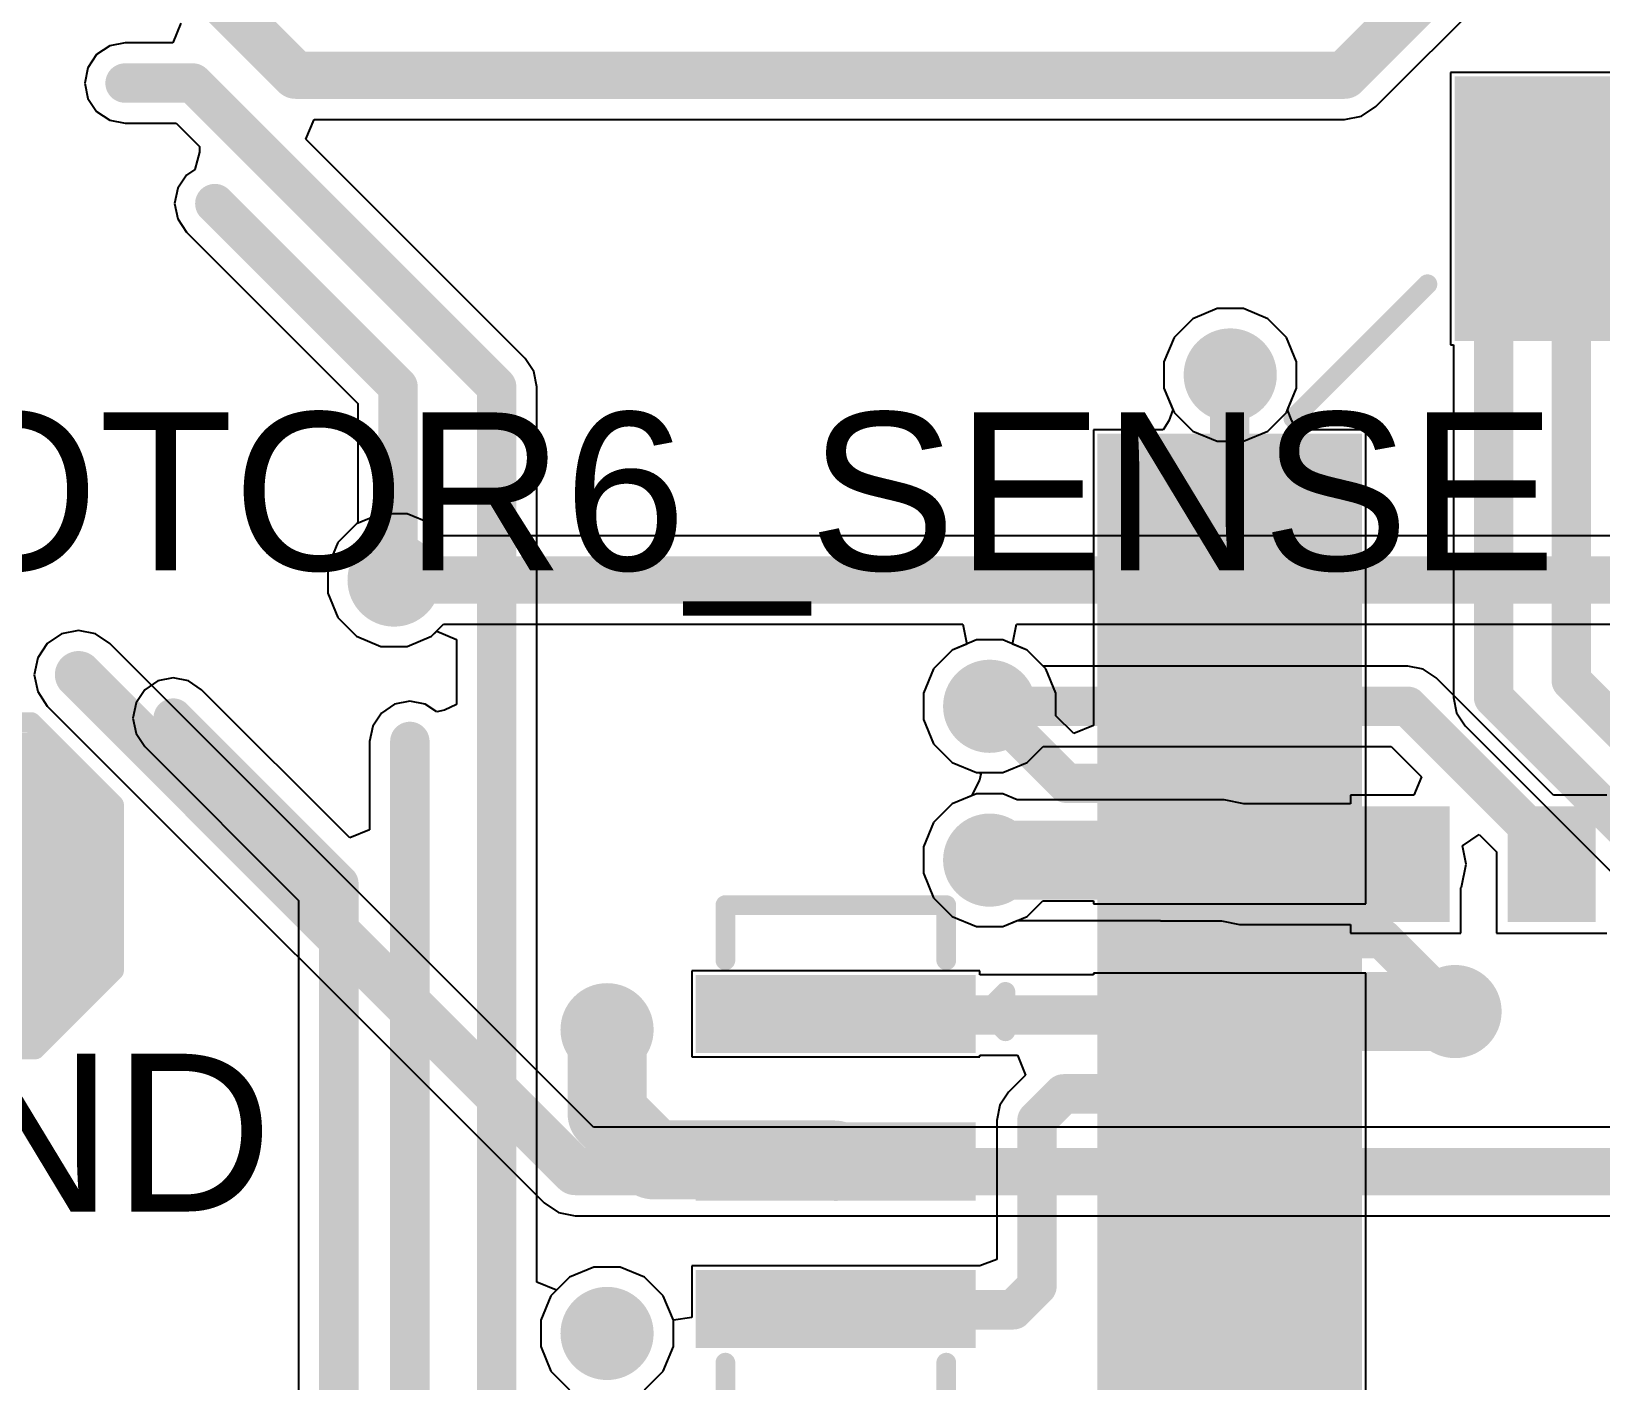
# Model space of a CAD drawing. Header units: millimetres. Extents: x -0.2 to 45, y 0 to 49.7.
# Drawn here: x 5.06 to 15.16, y 25.48 to 34.17 of the extents above; entities that cross this region are included whole.
import ezdxf

# ---------------------------------------------------------------- set-up
doc = ezdxf.new("R2010")
doc.units = ezdxf.units.MM
for name, color, linetype in [('BottomLayer', 5, 'Continuous'), ('BottomPaste', 16, 'Continuous'), ('BottomSolder', 6, 'Continuous'), ('MultiLayer', 9, 'Continuous'), ('PadHoleLayer', 156, 'Continuous'), ('TopLayer', 1, 'Continuous'), ('TopOverlay', 2, 'Continuous'), ('TopPaste', 8, 'Continuous'), ('TopSolder', 216, 'Continuous'), ('ViaHoleLayer', 16, 'Continuous')]:
    doc.layers.add(name, color=color, linetype=linetype)
doc.styles.add('Arial', font='', dxfattribs={"height": 0.2})
doc.styles.get('Arial').set_extended_font_data('Arial')

# ---------------------------------------------------------------- blocks, each defined once
blk = doc.blocks.new('T____P______TH_1_8___H_________0_92___2')
at = {"layer": 'BottomLayer'}
blk.add_hatch(color=5, dxfattribs=at).paths.add_polyline_path([(0.449999735, 0.8999994699999999), (-0.449999735, 0.8999994699999999), (-0.8999994699999999, 0.449999735), (-0.8999994699999999, -0.449999735), (-0.449999735, -0.8999994699999999), (0.449999735, -0.8999994699999999), (0.8999994699999999, -0.449999735), (0.8999994699999999, 0.449999735)])
at = {"layer": 'BottomSolder'}
blk.add_hatch(color=6, dxfattribs=at).paths.add_polyline_path([(0.500799735, 1.00159947), (-0.500799735, 1.00159947), (-1.00159947, 0.500799735), (-1.00159947, -0.500799735), (-0.500799735, -1.00159947), (0.500799735, -1.00159947), (1.00159947, -0.500799735), (1.00159947, 0.500799735)])
at = {"layer": 'MultiLayer'}
blk.add_hatch(color=9, dxfattribs=at).paths.add_polyline_path([(0.449999735, 0.8999994699999999), (-0.449999735, 0.8999994699999999), (-0.8999994699999999, 0.449999735), (-0.8999994699999999, -0.449999735), (-0.449999735, -0.8999994699999999), (0.449999735, -0.8999994699999999), (0.8999994699999999, -0.449999735), (0.8999994699999999, 0.449999735)])
at = {"layer": 'PadHoleLayer'}
h = blk.add_hatch(color=156, dxfattribs=at)
edge = h.paths.add_edge_path()
edge.add_arc((0, 0), 0.4599990799999999, 0, 360)
at = {"layer": 'TopLayer'}
blk.add_hatch(color=1, dxfattribs=at).paths.add_polyline_path([(0.449999735, 0.8999994699999999), (-0.449999735, 0.8999994699999999), (-0.8999994699999999, 0.449999735), (-0.8999994699999999, -0.449999735), (-0.449999735, -0.8999994699999999), (0.449999735, -0.8999994699999999), (0.8999994699999999, -0.449999735), (0.8999994699999999, 0.449999735)])
at = {"layer": 'TopSolder'}
blk.add_hatch(color=216, dxfattribs=at).paths.add_polyline_path([(0.500799735, 1.00159947), (-0.500799735, 1.00159947), (-1.00159947, 0.500799735), (-1.00159947, -0.500799735), (-0.500799735, -1.00159947), (0.500799735, -1.00159947), (1.00159947, -0.500799735), (1.00159947, 0.500799735)])
at = {"layer": 'TopOverlay', "const_width": 0.127}
for points in [[(-1.0414, 0.5334), (-0.508, 1.0668)], [(-0.508, 1.0668), (0.508, 1.0668)], [(0.508, 1.0668), (1.0414, 0.5334)], [(-1.0414, -0.5334), (-1.0414, 0.5334)], [(1.0414, -0.5334), (1.0414, 0.5334)], [(-1.0414, -0.5334), (-0.5334, -1.0414)], [(0.5334, -1.0414), (1.0414, -0.5334)], [(-0.508, -1.0414), (0.5334, -1.0414)]]:
    blk.add_lwpolyline(points, dxfattribs=at)
at = {"layer": 'TopOverlay', "const_width": 0.0635}
for points in [[(-0.5397500000000001, 1.0668, 1), (-0.47625, 1.0668, 1)], [(-0.5397500000000001, 1.0668, 1), (-0.47625, 1.0668, 1)], [(0.47625, 1.0668, 1), (0.5397500000000001, 1.0668, 1)], [(0.47625, 1.0668, 1), (0.5397500000000001, 1.0668, 1)], [(-1.07315, 0.5334, 1), (-1.00965, 0.5334, 1)], [(-1.07315, 0.5334, 1), (-1.00965, 0.5334, 1)], [(1.00965, 0.5334, 1), (1.07315, 0.5334, 1)], [(1.00965, 0.5334, 1), (1.07315, 0.5334, 1)], [(-1.07315, -0.5334, 1), (-1.00965, -0.5334, 1)], [(-1.07315, -0.5334, 1), (-1.00965, -0.5334, 1)], [(1.00965, -0.5334, 1), (1.07315, -0.5334, 1)], [(1.00965, -0.5334, 1), (1.07315, -0.5334, 1)], [(-0.5651499999999999, -1.0414, 1), (-0.5016499999999999, -1.0414, 1)], [(-0.5397500000000001, -1.0414, 1), (-0.47625, -1.0414, 1)], [(0.5016499999999999, -1.0414, 1), (0.5651499999999999, -1.0414, 1)], [(0.5016499999999999, -1.0414, 1), (0.5651499999999999, -1.0414, 1)]]:
    blk.add_lwpolyline(points, format="xyb", close=True, dxfattribs=at)
blk = doc.blocks.new('SMD3213_3P_47')
at = {"layer": 'TopLayer'}
for points in [[(-1.10000034, 0.7999996699999999), (-0.8000009399999999, 0.7999996699999999), (-0.8000009399999999, -0.7999996699999999), (-1.10000034, -0.7999996699999999)], [(-0.1499997, 0.7999996699999999), (0.1499997, 0.7999996699999999), (0.1499997, -0.7999996699999999), (-0.1499997, -0.7999996699999999)], [(0.8000009399999999, 0.7999996699999999), (1.10000034, 0.7999996699999999), (1.10000034, -0.7999996699999999), (0.8000009399999999, -0.7999996699999999)]]:
    blk.add_hatch(color=1, dxfattribs=at).paths.add_polyline_path(points)
at = {"layer": 'TopPaste'}
for points in [[(-1.10000034, 0.7999996699999999), (-0.8000009399999999, 0.7999996699999999), (-0.8000009399999999, -0.7999996699999999), (-1.10000034, -0.7999996699999999)], [(-0.1499997, 0.7999996699999999), (0.1499997, 0.7999996699999999), (0.1499997, -0.7999996699999999), (-0.1499997, -0.7999996699999999)], [(0.8000009399999999, 0.7999996699999999), (1.10000034, 0.7999996699999999), (1.10000034, -0.7999996699999999), (0.8000009399999999, -0.7999996699999999)]]:
    blk.add_hatch(color=8, dxfattribs=at).paths.add_polyline_path(points)
at = {"layer": 'TopSolder'}
for points in [[(-1.20160034, 0.90159967), (-0.69840094, 0.90159967), (-0.69840094, -0.90159967), (-1.20160034, -0.90159967)], [(-0.2515997, 0.90159967), (0.2515997, 0.90159967), (0.2515997, -0.90159967), (-0.2515997, -0.90159967)], [(0.69840094, 0.90159967), (1.20160034, 0.90159967), (1.20160034, -0.90159967), (0.69840094, -0.90159967)]]:
    blk.add_hatch(color=216, dxfattribs=at).paths.add_polyline_path(points)
at = {"layer": 'TopOverlay', "const_width": 0.127}
for points in [[(-0.8382, 1.0922), (-1.0922, 1.0922)], [(-0.9652, 0.9652), (-1.0922, 1.0922)], [(-0.9652, 0.9652), (-0.8382, 1.0922)], [(-1.2954, 0.7111999999999999), (-1.651, 0.7111999999999999)], [(-1.651, -0.7111999999999999), (-1.651, 0.7111999999999999)], [(1.651, 0.7111999999999999), (1.2954, 0.7111999999999999)], [(1.651, -0.7111999999999999), (1.651, 0.7111999999999999)], [(-1.2954, -0.7111999999999999), (-1.651, -0.7111999999999999)], [(1.651, -0.7111999999999999), (1.2954, -0.7111999999999999)]]:
    blk.add_lwpolyline(points, dxfattribs=at)
at = {"layer": 'TopOverlay', "const_width": 0.0635}
for points in [[(-1.12395, 1.0922, 1), (-1.06045, 1.0922, 1)], [(-1.12395, 1.0922, 1), (-1.06045, 1.0922, 1)], [(-0.86995, 1.0922, 1), (-0.80645, 1.0922, 1)], [(-0.86995, 1.0922, 1), (-0.80645, 1.0922, 1)], [(-0.99695, 0.9652, 1), (-0.9334499999999999, 0.9652, 1)], [(-0.99695, 0.9652, 1), (-0.9334499999999999, 0.9652, 1)], [(-1.68275, 0.7111999999999999, 1), (-1.61925, 0.7111999999999999, 1)], [(-1.68275, 0.7111999999999999, 1), (-1.61925, 0.7111999999999999, 1)], [(-1.32715, 0.7111999999999999, 1), (-1.26365, 0.7111999999999999, 1)], [(1.26365, 0.7111999999999999, 1), (1.32715, 0.7111999999999999, 1)], [(1.61925, 0.7111999999999999, 1), (1.68275, 0.7111999999999999, 1)], [(1.61925, 0.7111999999999999, 1), (1.68275, 0.7111999999999999, 1)], [(-1.68275, -0.7111999999999999, 1), (-1.61925, -0.7111999999999999, 1)], [(-1.68275, -0.7111999999999999, 1), (-1.61925, -0.7111999999999999, 1)], [(-1.32715, -0.7111999999999999, 1), (-1.26365, -0.7111999999999999, 1)], [(1.26365, -0.7111999999999999, 1), (1.32715, -0.7111999999999999, 1)], [(1.61925, -0.7111999999999999, 1), (1.68275, -0.7111999999999999, 1)], [(1.61925, -0.7111999999999999, 1), (1.68275, -0.7111999999999999, 1)]]:
    blk.add_lwpolyline(points, format="xyb", close=True, dxfattribs=at)
blk = doc.blocks.new('TQFP_100_14_14__51')
at = {"layer": 'TopLayer'}
for points in [[(-8.449999609999999, -5.34999692), (-6.95000007, -5.34999692), (-6.95000007, -5.64999632), (-8.449999609999999, -5.64999632)], [(-8.449999609999999, -5.849998459999999), (-6.95000007, -5.849998459999999), (-6.95000007, -6.14999786), (-8.449999609999999, -6.14999786)], [(-6.1500004, -8.449997069999998), (-6.1500004, -6.94999753), (-5.850001, -6.94999753), (-5.850001, -8.449997069999998)], [(-5.6500014, -8.449997069999998), (-5.6500014, -6.94999753), (-5.350002, -6.94999753), (-5.350002, -8.449997069999998)], [(-5.149999859999999, -8.449997069999998), (-5.149999859999999, -6.94999753), (-4.85000046, -6.94999753), (-4.85000046, -8.449997069999998)], [(-4.65000086, -8.449997069999998), (-4.65000086, -6.94999753), (-4.35000146, -6.94999753), (-4.35000146, -8.449997069999998)], [(-4.14999932, -8.449997069999998), (-4.14999932, -6.94999753), (-3.84999992, -6.94999753), (-3.84999992, -8.449997069999998)], [(-3.65000032, -8.449997069999998), (-3.65000032, -6.94999753), (-3.35000092, -6.94999753), (-3.35000092, -8.449997069999998)], [(-3.15000132, -8.449997069999998), (-3.15000132, -6.94999753), (-2.85000192, -6.94999753), (-2.85000192, -8.449997069999998)], [(-2.64999978, -8.449997069999998), (-2.64999978, -6.94999753), (-2.35000038, -6.94999753), (-2.35000038, -8.449997069999998)], [(-2.15000078, -8.449997069999998), (-2.15000078, -6.94999753), (-1.85000138, -6.94999753), (-1.85000138, -8.449997069999998)], [(-1.64999924, -8.449997069999998), (-1.64999924, -6.94999753), (-1.34999984, -6.94999753), (-1.34999984, -8.449997069999998)], [(-1.15000024, -8.449997069999998), (-1.15000024, -6.94999753), (-0.8500008400000001, -6.94999753), (-0.8500008399999999, -8.449997069999998)], [(-0.6500012399999998, -8.449997069999998), (-0.65000124, -6.94999753), (-0.3500018400000001, -6.94999753), (-0.3500018399999998, -8.449997069999998)]]:
    blk.add_hatch(color=1, dxfattribs=at).paths.add_polyline_path(points)
at = {"layer": 'TopPaste'}
for points in [[(-8.449999609999999, -5.34999692), (-6.95000007, -5.34999692), (-6.95000007, -5.64999632), (-8.449999609999999, -5.64999632)], [(-8.449999609999999, -5.849998459999999), (-6.95000007, -5.849998459999999), (-6.95000007, -6.14999786), (-8.449999609999999, -6.14999786)], [(-6.1500004, -8.449997069999998), (-6.1500004, -6.94999753), (-5.850001, -6.94999753), (-5.850001, -8.449997069999998)], [(-5.6500014, -8.449997069999998), (-5.6500014, -6.94999753), (-5.350002, -6.94999753), (-5.350002, -8.449997069999998)], [(-5.149999859999999, -8.449997069999998), (-5.149999859999999, -6.94999753), (-4.85000046, -6.94999753), (-4.85000046, -8.449997069999998)], [(-4.65000086, -8.449997069999998), (-4.65000086, -6.94999753), (-4.35000146, -6.94999753), (-4.35000146, -8.449997069999998)], [(-4.14999932, -8.449997069999998), (-4.14999932, -6.94999753), (-3.84999992, -6.94999753), (-3.84999992, -8.449997069999998)], [(-3.65000032, -8.449997069999998), (-3.65000032, -6.94999753), (-3.35000092, -6.94999753), (-3.35000092, -8.449997069999998)], [(-3.15000132, -8.449997069999998), (-3.15000132, -6.94999753), (-2.85000192, -6.94999753), (-2.85000192, -8.449997069999998)], [(-2.64999978, -8.449997069999998), (-2.64999978, -6.94999753), (-2.35000038, -6.94999753), (-2.35000038, -8.449997069999998)], [(-2.15000078, -8.449997069999998), (-2.15000078, -6.94999753), (-1.85000138, -6.94999753), (-1.85000138, -8.449997069999998)], [(-1.64999924, -8.449997069999998), (-1.64999924, -6.94999753), (-1.34999984, -6.94999753), (-1.34999984, -8.449997069999998)], [(-1.15000024, -8.449997069999998), (-1.15000024, -6.94999753), (-0.8500008400000001, -6.94999753), (-0.8500008399999999, -8.449997069999998)], [(-0.6500012399999998, -8.449997069999998), (-0.65000124, -6.94999753), (-0.3500018400000001, -6.94999753), (-0.3500018399999998, -8.449997069999998)]]:
    blk.add_hatch(color=8, dxfattribs=at).paths.add_polyline_path(points)
at = {"layer": 'TopSolder'}
for points in [[(-8.551599609999998, -5.248396919999999), (-6.848400069999999, -5.248396919999999), (-6.848400069999999, -5.75159632), (-8.551599609999998, -5.75159632)], [(-8.551599609999998, -5.74839846), (-6.848400069999999, -5.74839846), (-6.848400069999999, -6.25159786), (-8.551599609999998, -6.25159786)], [(-6.2516004, -8.55159707), (-6.2516004, -6.84839753), (-5.748400999999999, -6.84839753), (-5.748400999999999, -8.55159707)], [(-5.7516014, -8.55159707), (-5.7516014, -6.84839753), (-5.248402, -6.84839753), (-5.248402, -8.55159707)], [(-5.25159986, -8.55159707), (-5.25159986, -6.84839753), (-4.74840046, -6.84839753), (-4.74840046, -8.55159707)], [(-4.75160086, -8.55159707), (-4.75160086, -6.84839753), (-4.248401459999999, -6.84839753), (-4.248401459999999, -8.55159707)], [(-4.25159932, -8.55159707), (-4.25159932, -6.84839753), (-3.74839992, -6.84839753), (-3.74839992, -8.55159707)], [(-3.75160032, -8.55159707), (-3.75160032, -6.84839753), (-3.24840092, -6.84839753), (-3.24840092, -8.55159707)], [(-3.25160132, -8.55159707), (-3.25160132, -6.84839753), (-2.74840192, -6.84839753), (-2.74840192, -8.55159707)], [(-2.75159978, -8.55159707), (-2.75159978, -6.84839753), (-2.24840038, -6.84839753), (-2.24840038, -8.55159707)], [(-2.25160078, -8.55159707), (-2.25160078, -6.84839753), (-1.74840138, -6.84839753), (-1.74840138, -8.55159707)], [(-1.75159924, -8.55159707), (-1.75159924, -6.84839753), (-1.24839984, -6.84839753), (-1.24839984, -8.55159707)], [(-1.25160024, -8.55159707), (-1.25160024, -6.84839753), (-0.7484008400000002, -6.84839753), (-0.7484008399999998, -8.55159707)], [(-0.7516012399999998, -8.55159707), (-0.7516012400000001, -6.84839753), (-0.2484018400000002, -6.84839753), (-0.2484018399999998, -8.55159707)], [(-0.2515996999999998, -8.55159707), (-0.2515997000000001, -6.84839753), (0.2515996999999998, -6.84839753), (0.2515997000000001, -8.55159707)]]:
    blk.add_hatch(color=216, dxfattribs=at).paths.add_polyline_path(points)
at = {"layer": 'TopOverlay', "const_width": 0.127}
blk.add_lwpolyline([(-6.35, -7.28979492), (-7.213599999999999, -6.426194919999999)], dxfattribs=at)
at = {"layer": 'TopOverlay', "const_width": 0.0635}
for points in [[(-7.245349999999999, -6.426194919999999, 1), (-7.18185, -6.426194919999999, 1)], [(-6.381749999999999, -7.28979492, 1), (-6.31825, -7.28979492, 1)]]:
    blk.add_lwpolyline(points, format="xyb", close=True, dxfattribs=at)
blk = doc.blocks.new('R___0402_B_65')
at = {"layer": 'BottomLayer'}
for points in [[(-0.2412999999999999, 0.3174999999999999), (-0.2413000000000001, -0.3175), (-0.6985, -0.3174999999999999), (-0.6985, 0.3175)], [(0.6985, 0.3174999999999999), (0.6985, -0.3175), (0.2412999999999999, -0.3174999999999999), (0.2413000000000001, 0.3175)]]:
    blk.add_hatch(color=5, dxfattribs=at).paths.add_polyline_path(points)
at = {"layer": 'BottomPaste'}
for points in [[(-0.2412999999999999, 0.3174999999999999), (-0.2413000000000001, -0.3175), (-0.6985, -0.3174999999999999), (-0.6985, 0.3175)], [(0.6985, 0.3174999999999999), (0.6985, -0.3175), (0.2412999999999999, -0.3174999999999999), (0.2413000000000001, 0.3175)]]:
    blk.add_hatch(color=16, dxfattribs=at).paths.add_polyline_path(points)
at = {"layer": 'BottomSolder'}
for points in [[(-0.1862988399999999, 0.3725011599999999), (-0.18629884, -0.3725011600000001), (-0.75350116, -0.3725011599999999), (-0.75350116, 0.3725011600000001)], [(0.75350116, 0.3725011599999999), (0.75350116, -0.3725011600000001), (0.1862988399999999, -0.3725011599999999), (0.18629884, 0.3725011600000001)]]:
    blk.add_hatch(color=6, dxfattribs=at).paths.add_polyline_path(points)
blk = doc.blocks.new('C___0402_B_86')
at = {"layer": 'BottomLayer'}
for points in [[(-0.2413, 0.3175), (-0.2412999999999999, -0.3175), (-0.6985, -0.3175), (-0.6985, 0.3175)], [(0.6985, 0.3175), (0.6985, -0.3175), (0.2413, -0.3175), (0.2412999999999999, 0.3175)]]:
    blk.add_hatch(color=5, dxfattribs=at).paths.add_polyline_path(points)
at = {"layer": 'BottomPaste'}
for points in [[(-0.2413, 0.3175), (-0.2412999999999999, -0.3175), (-0.6985, -0.3175), (-0.6985, 0.3175)], [(0.6985, 0.3175), (0.6985, -0.3175), (0.2413, -0.3175), (0.2412999999999999, 0.3175)]]:
    blk.add_hatch(color=16, dxfattribs=at).paths.add_polyline_path(points)
at = {"layer": 'BottomSolder'}
for points in [[(-0.18130012, 0.37749988), (-0.18130012, -0.37749988), (-0.7584998799999999, -0.37749988), (-0.7584998799999999, 0.37749988)], [(0.7584998799999999, 0.37749988), (0.7584998799999999, -0.37749988), (0.18130012, -0.37749988), (0.18130012, 0.37749988)]]:
    blk.add_hatch(color=6, dxfattribs=at).paths.add_polyline_path(points)

msp = doc.modelspace()

# ---------------------------------------------------------------- hatches: boundary and pattern name
at = {"layer": 'BottomLayer'}
h = msp.add_hatch(color=5, dxfattribs=at)
edge = h.paths.add_edge_path()
edge.add_arc((12.77621524, 31.9532), 0.2999994, 0, 360)
h = msp.add_hatch(color=5, dxfattribs=at)
edge = h.paths.add_edge_path()
edge.add_arc((7.391399999999999, 30.6324), 0.2999994, 0, 360)
h = msp.add_hatch(color=5, dxfattribs=at)
edge = h.paths.add_edge_path()
edge.add_arc((11.22681524, 29.8196), 0.2999994, 0, 360)
h = msp.add_hatch(color=5, dxfattribs=at)
edge = h.paths.add_edge_path()
edge.add_arc((11.22681524, 28.829), 0.2999994, 0, 360)
h = msp.add_hatch(color=5, dxfattribs=at)
edge = h.paths.add_edge_path()
edge.add_arc((14.22401524, 27.85390162), 0.2999994, 0, 360)
h = msp.add_hatch(color=5, dxfattribs=at)
edge = h.paths.add_edge_path()
edge.add_arc((8.76301524, 27.7368), 0.2999994, 0, 360)
h = msp.add_hatch(color=5, dxfattribs=at)
edge = h.paths.add_edge_path()
edge.add_arc((8.76301524, 25.781), 0.2999994, 0, 360)
at = {"layer": 'TopLayer'}
h = msp.add_hatch(color=1, dxfattribs=at)
edge = h.paths.add_edge_path()
edge.add_arc((12.77621524, 31.9532), 0.2999994, 0, 360)
h = msp.add_hatch(color=1, dxfattribs=at)
edge = h.paths.add_edge_path()
edge.add_arc((7.391399999999999, 30.6324), 0.2999994, 0, 360)
h = msp.add_hatch(color=1, dxfattribs=at)
edge = h.paths.add_edge_path()
edge.add_arc((11.22681524, 29.8196), 0.2999994, 0, 360)
h = msp.add_hatch(color=1, dxfattribs=at)
edge = h.paths.add_edge_path()
edge.add_arc((11.22681524, 28.829), 0.2999994, 0, 360)
h = msp.add_hatch(color=1, dxfattribs=at)
edge = h.paths.add_edge_path()
edge.add_arc((14.22401524, 27.85390162), 0.2999994, 0, 360)
h = msp.add_hatch(color=1, dxfattribs=at)
edge = h.paths.add_edge_path()
edge.add_arc((8.76301524, 27.7368), 0.2999994, 0, 360)
h = msp.add_hatch(color=1, dxfattribs=at)
edge = h.paths.add_edge_path()
edge.add_arc((8.76301524, 25.781), 0.2999994, 0, 360)
at = {"layer": 'ViaHoleLayer'}
h = msp.add_hatch(color=16, dxfattribs=at)
edge = h.paths.add_edge_path()
edge.add_arc((12.77621524, 31.9532), 0.1499997, 0, 360)
h = msp.add_hatch(color=16, dxfattribs=at)
edge = h.paths.add_edge_path()
edge.add_arc((7.391399999999999, 30.6324), 0.1499997, 0, 360)
h = msp.add_hatch(color=16, dxfattribs=at)
edge = h.paths.add_edge_path()
edge.add_arc((11.22681524, 29.8196), 0.1499997, 0, 360)
h = msp.add_hatch(color=16, dxfattribs=at)
edge = h.paths.add_edge_path()
edge.add_arc((11.22681524, 28.829), 0.1499997, 0, 360)
h = msp.add_hatch(color=16, dxfattribs=at)
edge = h.paths.add_edge_path()
edge.add_arc((14.22401524, 27.85390162), 0.1499997, 0, 360)
h = msp.add_hatch(color=16, dxfattribs=at)
edge = h.paths.add_edge_path()
edge.add_arc((8.76301524, 27.7368), 0.1499997, 0, 360)
h = msp.add_hatch(color=16, dxfattribs=at)
edge = h.paths.add_edge_path()
edge.add_arc((8.76301524, 25.781), 0.1499997, 0, 360)

# ---------------------------------------------------------------- linework, layer by layer
at = {"layer": 'BottomLayer'}
for p, q in [((12.69128018, 32.3801994), (12.5343412, 32.31519064)), ((12.8611503, 32.3801994), (12.69128018, 32.3801994)), ((13.01808928, 32.31519064), (12.8611503, 32.3801994)), ((12.5343412, 32.31519064), (12.4142246, 32.19507403999999)), ((13.13820588, 32.19507403999999), (13.01808928, 32.31519064)), ((12.4142246, 32.19507403999999), (12.34921584, 32.03813505999999)), ((13.20321464, 32.03813505999999), (13.13820588, 32.19507403999999)), ((12.34921584, 32.03813505999999), (12.34921584, 31.86826494)), ((13.20321464, 31.86826494), (13.20321464, 32.03813505999999)), ((12.34921584, 31.86826494), (12.4142246, 31.71132596)), ((13.13820588, 31.71132596), (13.20321464, 31.86826494)), ((12.4142246, 31.71132596), (12.5343412, 31.59120936)), ((13.01808928, 31.59120936), (13.13820588, 31.71132596)), ((12.5343412, 31.59120936), (12.69128018, 31.5262006)), ((12.8611503, 31.5262006), (13.01808928, 31.59120936)), ((12.69128018, 31.5262006), (12.8611503, 31.5262006)), ((7.306464940000001, 31.0593994), (7.149525959999999, 30.99439064)), ((7.476335059999999, 31.0593994), (7.306464940000001, 31.0593994)), ((7.633274039999999, 30.99439064), (7.476335059999999, 31.0593994)), ((7.149525959999999, 30.99439064), (7.02940936, 30.87427404)), ((7.71039098, 30.9172737), (7.633274039999999, 30.99439064)), ((7.02940936, 30.87427404), (6.9644006, 30.71733506)), ((18.44040254, 30.9172737), (7.71039098, 30.9172737)), ((6.9644006, 30.71733506), (6.9644006, 30.54746494)), ((6.9644006, 30.54746494), (7.02940936, 30.39052596)), ((7.02940936, 30.39052596), (7.149525959999999, 30.27040936)), ((7.633274039999999, 30.27040936), (7.71039098, 30.34752629999999)), ((7.71039098, 30.34752629999999), (11.05367106, 30.34752629999999)), ((11.05367106, 30.34752629999999), (11.0789339, 30.2205263)), ((11.37469658, 30.2205263), (11.39995942, 30.34752629999999)), ((11.39995942, 30.34752629999999), (18.32241446, 30.34752629999999)), ((5.15796276, 30.22423724), (5.096210279999999, 30.1318168)), ((5.2503832, 30.28598972), (5.15796276, 30.22423724)), ((5.3594, 30.30767624), (5.2503832, 30.28598972)), ((5.4684168, 30.28598972), (5.3594, 30.30767624)), ((5.56083724, 30.22423724), (5.4684168, 30.28598972)), ((8.6763987, 27.10867324), (5.56083724, 30.22423724)), ((7.149525959999999, 30.27040936), (7.306464940000001, 30.2054006)), ((7.476335059999999, 30.2054006), (7.633274039999999, 30.27040936)), ((11.0789339, 30.2205263), (10.9849412, 30.18159064)), ((11.46868928, 30.18159064), (11.37469658, 30.2205263)), ((5.096210279999999, 30.1318168), (5.07452376, 30.0228)), ((7.306464940000001, 30.2054006), (7.476335059999999, 30.2054006)), ((10.9849412, 30.18159064), (10.8648246, 30.06147404)), ((11.57170406, 30.07857586), (11.46868928, 30.18159064)), ((5.07452376, 30.0228), (5.096210279999999, 29.9137832)), ((10.8648246, 30.06147404), (10.79981584, 29.90453506)), ((13.91921524, 30.07857586), (11.57170406, 30.07857586)), ((14.01832096, 30.05886292), (13.91921524, 30.07857586)), ((14.10233908, 30.00272384), (14.01832096, 30.05886292)), ((5.096210279999999, 29.9137832), (5.15796276, 29.82136276)), ((14.85696292, 29.2481), (14.10233908, 30.00272384)), ((5.15796276, 29.82136276), (8.35695814, 26.62236992)), ((10.79981584, 29.90453506), (10.79981584, 29.73466494)), ((10.79981584, 29.73466494), (10.8648246, 29.57772596)), ((10.8648246, 29.57772596), (10.9849412, 29.45760936)), ((11.46868928, 29.45760936), (11.57170406, 29.56062413999999)), ((11.57170406, 29.56062413999999), (13.81194342, 29.56062413999999)), ((13.81194342, 29.56062413999999), (14.0071348, 29.36543276)), ((10.9849412, 29.45760936), (11.14188018, 29.3926006)), ((11.3117503, 29.3926006), (11.46868928, 29.45760936)), ((11.14188018, 29.3926006), (11.3117503, 29.3926006)), ((14.0071348, 29.36543276), (13.9585319, 29.2481)), ((11.14188018, 29.2559994), (10.9849412, 29.19099064)), ((11.3117503, 29.2559994), (11.14188018, 29.2559994)), ((11.4047778, 29.21746506), (11.3117503, 29.2559994)), ((12.73711956, 29.21746506), (11.4047778, 29.21746506)), ((12.86481044, 29.19206506), (12.73711956, 29.21746506)), ((13.9585319, 29.2481), (13.55091524, 29.2481)), ((13.55091524, 29.2481), (13.55091524, 29.19206506)), ((15.20191524, 29.2481), (14.85696292, 29.2481)), ((10.9849412, 29.19099064), (10.8648246, 29.07087404)), ((13.55091524, 29.19206506), (12.86481044, 29.19206506)), ((10.8648246, 29.07087404), (10.79981584, 28.91393506)), ((10.79981584, 28.91393506), (10.79981584, 28.74406494)), ((14.27154372, 28.9214179), (14.37876982, 28.99379773999999)), ((14.2949803, 28.8036), (14.27154372, 28.9214179)), ((14.37876982, 28.99379773999999), (14.49071524, 28.88185232)), ((14.26540962, 28.65494142), (14.2949803, 28.8036)), ((14.49071524, 28.88185232), (14.49071524, 28.3591)), ((10.79981584, 28.74406494), (10.8648246, 28.58712596)), ((14.26211524, 28.65001128), (14.26540962, 28.65494142)), ((14.26211524, 28.3591), (14.26211524, 28.65001128)), ((10.8648246, 28.58712596), (10.9849412, 28.46700936)), ((10.9849412, 28.46700936), (11.14188018, 28.4020006)), ((11.14188018, 28.4020006), (11.3117503, 28.4020006)), ((11.3117503, 28.4020006), (11.4047778, 28.44053494)), ((11.4047778, 28.44053494), (12.32791794, 28.44053494)), ((12.32791794, 28.44053494), (12.32791794, 28.43810162)), ((12.32791794, 28.43810162), (12.7204597, 28.43810162)), ((12.7204597, 28.43810162), (12.83591794, 28.41513494)), ((12.83591794, 28.41513494), (13.55091524, 28.41513494)), ((13.55091524, 28.41513494), (13.55091524, 28.3591)), ((13.55091524, 28.3591), (14.26211524, 28.3591)), ((14.49071524, 28.3591), (15.20191524, 28.3591)), ((16.74982426, 27.10867324), (8.6763987, 27.10867324)), ((8.35695814, 26.62236992), (8.356963219999999, 26.6223623)), ((8.356963219999999, 26.6223623), (8.449383659999999, 26.56060982)), ((8.449383659999999, 26.56060982), (8.55840046, 26.5389233)), ((8.55840046, 26.5389233), (8.558413159999999, 26.53892584)), ((8.558413159999999, 26.53892584), (16.74982426, 26.53892584)), ((8.678080179999998, 26.2079994), (8.521141199999999, 26.14299064)), ((8.847950299999999, 26.2079994), (8.678080179999998, 26.2079994)), ((9.004889279999999, 26.14299064), (8.847950299999999, 26.2079994)), ((8.521141199999999, 26.14299064), (8.4010246, 26.02287404)), ((9.12500588, 26.02287404), (9.004889279999999, 26.14299064)), ((8.4010246, 26.02287404), (8.33601584, 25.86593506)), ((9.19001464, 25.86593506), (9.12500588, 26.02287404)), ((8.33601584, 25.86593506), (8.33601584, 25.69606494)), ((9.19001464, 25.69606494), (9.19001464, 25.86593506)), ((8.33601584, 25.69606494), (8.4010246, 25.53912596)), ((9.12500588, 25.53912596), (9.19001464, 25.69606494)), ((8.4010246, 25.53912596), (8.521141199999999, 25.41900936)), ((9.004889279999999, 25.41900936), (9.12500588, 25.53912596))]:
    msp.add_line(p, q, dxfattribs=at)
for points, const_width in [([(7.391399999999999, 30.6324), (18.44041524, 30.6324)], 0.3048), ([(5.3594, 30.0228), (8.55840046, 26.82379954)], 0.3048), ([(11.22681524, 29.8196), (13.91921524, 29.8196)], 0.254), ([(13.91921524, 29.8196), (14.84631524, 28.8925)], 0.254), ([(11.22681524, 28.829), (12.73711956, 28.829)], 0.508), ([(12.83591794, 28.8036), (13.90651524, 28.8036)], 0.508), ([(14.84631524, 28.80360254), (14.84631524, 28.8925)], 0.254), ([(12.77241794, 27.85390162), (14.22401524, 27.85390162)], 0.508), ([(8.55840046, 26.82379954), (17.06881524, 26.82379954)], 0.3048), ([(8.71433868, 25.781), (8.76301524, 25.781)], 0.254)]:
    msp.add_lwpolyline(points, dxfattribs=dict(at, const_width=const_width))
for points, const_width in [([(7.315199999999999, 30.6324, 1), (7.467599999999999, 30.6324, 1)], 0.1524), ([(5.2832, 30.0228, 1), (5.4356, 30.0228, 1)], 0.1524), ([(11.16331524, 29.8196, 1), (11.29031524, 29.8196, 1)], 0.127), ([(13.85571524, 29.8196, 1), (13.98271524, 29.8196, 1)], 0.127), ([(13.85571524, 29.8196, 1), (13.98271524, 29.8196, 1)], 0.127), ([(11.09981524, 28.829, 1), (11.35381524, 28.829, 1)], 0.254), ([(12.61011956, 28.829, 1), (12.86411956, 28.829, 1)], 0.254), ([(12.70891794, 28.8036, 1), (12.96291794, 28.8036, 1)], 0.254), ([(13.77951524, 28.8036, 1), (14.03351524, 28.8036, 1)], 0.254), ([(14.78281524, 28.8925, 1), (14.90981524, 28.8925, 1)], 0.127), ([(14.78281524, 28.8925, 1), (14.90981524, 28.8925, 1)], 0.127), ([(14.78281524, 28.80360254, 1), (14.90981524, 28.80360254, 1)], 0.127), ([(12.64541794, 27.85390162, 1), (12.89941794, 27.85390162, 1)], 0.254), ([(14.09701524, 27.85390162, 1), (14.35101524, 27.85390162, 1)], 0.254), ([(8.48220046, 26.82379954, 1), (8.63460046, 26.82379954, 1)], 0.1524), ([(8.48220046, 26.82379954, 1), (8.63460046, 26.82379954, 1)], 0.1524), ([(8.65083868, 25.781, 1), (8.77783868, 25.781, 1)], 0.127), ([(8.699515239999998, 25.781, 1), (8.826515239999999, 25.781, 1)], 0.127)]:
    msp.add_lwpolyline(points, format="xyb", close=True, dxfattribs=dict(at, const_width=const_width))
at = {"layer": 'TopLayer'}
for p, q in [((13.71425248, 33.68216276), (15.40881602, 35.37672884)), ((6.01838014, 34.21876062), (5.965774199999999, 34.09176062)), ((5.560014279999999, 34.07204768), (5.475996159999999, 34.0159086)), ((5.65912, 34.09176062), (5.560014279999999, 34.07204768)), ((5.965774199999999, 34.09176062), (5.65912, 34.09176062)), ((5.475996159999999, 34.0159086), (5.41985708, 33.93189047999999)), ((5.41985708, 33.93189047999999), (5.400144139999999, 33.83278476)), ((15.6683583, 33.90079833999999), (14.19541738, 33.90079833999999)), ((14.19541738, 33.90079833999999), (14.19541738, 32.14680134)), ((5.400144139999999, 33.83278476), (5.41985708, 33.73367904)), ((5.41985708, 33.73367904), (5.475996159999999, 33.64966092)), ((13.62183204, 33.62041027999999), (13.71425248, 33.68216276)), ((5.475996159999999, 33.64966092), (5.560014279999999, 33.59352184)), ((5.560014279999999, 33.59352184), (5.65912, 33.5738089)), ((5.65912, 33.5738089), (5.98874342, 33.5738089)), ((5.98874342, 33.5738089), (6.137371519999999, 33.4251808)), ((6.823321379999999, 33.47172629999999), (6.87592732, 33.5987263)), ((6.87592732, 33.5987263), (13.51280254, 33.5987263)), ((13.51280254, 33.5987263), (13.51281524, 33.59872376)), ((13.51281524, 33.59872376), (13.62183204, 33.62041027999999)), ((8.23493908, 32.0601086), (6.823321379999999, 33.47172629999999)), ((6.13758996, 33.38719002), (6.10753922, 33.27540716)), ((6.137371519999999, 33.4251808), (6.13758996, 33.38719002)), ((6.10753922, 33.27540716), (6.054100159999999, 33.23969984)), ((5.99796108, 33.15568172), (5.97824814, 33.056576)), ((6.054100159999999, 33.23969984), (5.99796108, 33.15568172)), ((5.97824814, 33.056576), (5.99796108, 32.95747028)), ((5.99796108, 32.95747028), (6.054100159999999, 32.87345216)), ((6.054100159999999, 32.87345216), (7.15783938, 31.76971294)), ((12.69128018, 32.3801994), (12.5343412, 32.31519064)), ((12.8611503, 32.3801994), (12.69128018, 32.3801994)), ((13.01808928, 32.31519064), (12.8611503, 32.3801994)), ((12.5343412, 32.31519064), (12.4142246, 32.19507403999999)), ((13.13820588, 32.19507403999999), (13.01808928, 32.31519064)), ((12.4142246, 32.19507403999999), (12.34921584, 32.03813505999999)), ((13.20321464, 32.03813505999999), (13.13820588, 32.19507403999999)), ((14.19541738, 32.14680134), (14.21344122, 32.14680134)), ((14.21344122, 32.14680134), (14.21344122, 29.87599816)), ((8.29107816, 31.97609048), (8.23493908, 32.0601086)), ((12.34921584, 32.03813505999999), (12.34921584, 31.86826494)), ((13.20321464, 31.86826494), (13.20321464, 32.03813505999999)), ((8.3107911, 31.87698476), (8.29107816, 31.97609048)), ((8.3107911, 26.11163688), (8.3107911, 31.87698476)), ((12.34921584, 31.86826494), (12.40739962, 31.7278004)), ((13.14503086, 31.7278004), (13.20321464, 31.86826494)), ((7.15783938, 31.76971294), (7.15783938, 30.99783488)), ((12.38038672, 31.65719094), (12.34514422, 31.6008004)), ((12.40739962, 31.7278004), (12.38038672, 31.65719094)), ((13.17204376, 31.65719094), (13.14503086, 31.7278004)), ((13.20728626, 31.6008004), (13.17204376, 31.65719094)), ((12.34514422, 31.6008004), (11.89541944, 31.6008004)), ((11.89541944, 31.6008004), (11.89541944, 30.546802)), ((13.64941644, 31.6008004), (13.20728626, 31.6008004)), ((13.64941644, 30.546802), (13.64941644, 31.6008004)), ((7.149525959999999, 30.99439064), (7.02940936, 30.87427404)), ((7.15783938, 30.99783488), (7.149525959999999, 30.99439064)), ((7.02940936, 30.87427404), (6.9644006, 30.71733506)), ((6.9644006, 30.71733506), (6.9644006, 30.54746494)), ((6.9644006, 30.54746494), (7.02940936, 30.39052596)), ((11.89541944, 30.546802), (11.89541944, 29.69684942)), ((13.64941644, 29.54680146), (13.64941644, 30.546802)), ((7.02940936, 30.39052596), (7.149525959999999, 30.27040936)), ((7.149525959999999, 30.27040936), (7.306464940000001, 30.2054006)), ((7.476335059999999, 30.2054006), (7.633274039999999, 30.27040936)), ((7.633274039999999, 30.27040936), (7.66583938, 30.3029747)), ((7.66583938, 30.3029747), (7.792839379999999, 30.25036876)), ((7.792839379999999, 30.25036876), (7.792839379999999, 29.83009782)), ((11.14188018, 30.2465994), (10.9849412, 30.18159064)), ((11.3117503, 30.2465994), (11.14188018, 30.2465994)), ((11.46868928, 30.18159064), (11.3117503, 30.2465994)), ((7.306464940000001, 30.2054006), (7.476335059999999, 30.2054006)), ((10.9849412, 30.18159064), (10.8648246, 30.06147404)), ((11.58880588, 30.06147404), (11.46868928, 30.18159064)), ((10.8648246, 30.06147404), (10.79981584, 29.90453506)), ((11.65381464, 29.90453506), (11.58880588, 30.06147404)), ((5.7858914, 29.92652384), (5.729752319999999, 29.84250572)), ((5.869909519999999, 29.98266292), (5.7858914, 29.92652384)), ((5.96901524, 30.00237586), (5.869909519999999, 29.98266292)), ((6.068120959999999, 29.98266292), (5.96901524, 30.00237586)), ((6.15213908, 29.92652384), (6.068120959999999, 29.98266292)), ((7.10703938, 28.97162354), (6.15213908, 29.92652384)), ((5.729752319999999, 29.84250572), (5.71003938, 29.7434)), ((7.393909519999999, 29.83229492), (7.3098914, 29.77615584)), ((7.493015239999999, 29.85200786), (7.393909519999999, 29.83229492)), ((7.59212096, 29.83229492), (7.493015239999999, 29.85200786)), ((7.66583938, 29.78303924), (7.59212096, 29.83229492)), ((7.792839379999999, 29.83009782), (7.7167486, 29.79492644)), ((10.79981584, 29.90453506), (10.79981584, 29.73466494)), ((11.65381464, 29.75884828), (11.65381464, 29.90453506)), ((14.21344122, 29.87599816), (14.23315416, 29.77689244)), ((5.71003938, 29.7434), (5.729752319999999, 29.64429428)), ((7.3098914, 29.77615584), (7.25375232, 29.69213772)), ((7.7167486, 29.79492644), (7.66583938, 29.78303924)), ((10.79981584, 29.73466494), (10.8648246, 29.57772596)), ((11.76841944, 29.64424348), (11.65381464, 29.75884828)), ((14.23315416, 29.77689244), (14.28929324, 29.69287431999999)), ((5.729752319999999, 29.64429428), (5.7858914, 29.56027616)), ((7.25375232, 29.69213772), (7.23403938, 29.593032)), ((11.89541944, 29.69684942), (11.76841944, 29.64424348)), ((14.28929324, 29.69287431999999), (15.4378914, 28.54427616)), ((5.7858914, 29.56027616), (6.77683938, 28.56932818)), ((7.23403938, 29.593032), (7.23403938, 29.02422948)), ((10.8648246, 29.57772596), (10.9849412, 29.45760936)), ((13.64941644, 28.54680092), (13.64941644, 29.54680146)), ((10.9849412, 29.45760936), (11.14188018, 29.3926006)), ((11.16118418, 29.34289534), (11.11080836, 29.24312922)), ((11.14188018, 29.3926006), (11.16367846, 29.3926006)), ((11.17009196, 29.3829994), (11.16118418, 29.34289534)), ((11.16367846, 29.3926006), (11.17009196, 29.3829994)), ((11.11080836, 29.24312922), (10.9849412, 29.19099064)), ((10.9849412, 29.19099064), (10.8648246, 29.07087404)), ((7.23403938, 29.02422948), (7.10703938, 28.97162354)), ((10.8648246, 29.07087404), (10.79981584, 28.91393506)), ((10.79981584, 28.91393506), (10.79981584, 28.74406494)), ((10.79981584, 28.74406494), (10.8648246, 28.58712596)), ((6.77683938, 28.56932818), (6.77683938, 20.3454)), ((10.8648246, 28.58712596), (10.9849412, 28.46700936)), ((11.46868928, 28.46700936), (11.5691031, 28.56742318)), ((11.5691031, 28.56742318), (11.89541944, 28.56742318)), ((11.89541944, 28.56742318), (11.89541944, 28.54680092)), ((11.89541944, 28.54680092), (13.64941644, 28.54680092)), ((10.9849412, 28.46700936), (11.14188018, 28.4020006)), ((11.14188018, 28.4020006), (11.3117503, 28.4020006)), ((11.3117503, 28.4020006), (11.46868928, 28.46700936)), ((11.16321364, 28.1153997), (9.30921684, 28.1153997)), ((9.30921684, 28.1153997), (9.30921684, 27.5614003)), ((11.16321364, 28.0900759), (11.16321364, 28.1153997)), ((13.64941644, 28.10079978), (11.89541944, 28.10079978)), ((11.89541944, 28.10079978), (11.89541944, 28.0900759)), ((13.64941644, 27.04680138), (13.64941644, 28.10079978)), ((11.89541944, 28.0900759), (11.16321364, 28.0900759)), ((9.30921684, 27.5614003), (11.16321364, 27.5614003)), ((11.16321364, 27.5614003), (11.16321364, 27.57212418)), ((11.16321364, 27.57212418), (11.4052858, 27.57212418)), ((11.4052858, 27.57212418), (11.45789174, 27.44512418)), ((11.45789174, 27.44512418), (11.3484914, 27.33572384)), ((11.3484914, 27.33572384), (11.29235232, 27.25170572)), ((11.29235232, 27.25170572), (11.27263938, 27.1526)), ((11.27263938, 27.1526), (11.27263938, 26.25782912)), ((13.64941644, 26.04680084), (13.64941644, 27.04680138)), ((8.678080179999998, 26.2079994), (8.521141199999999, 26.14299064)), ((8.847950299999999, 26.2079994), (8.678080179999998, 26.2079994)), ((9.004889279999999, 26.14299064), (8.847950299999999, 26.2079994)), ((11.16320856, 26.21539842), (9.30921684, 26.21539842)), ((9.30921684, 26.21539842), (9.30921684, 25.88476154)), ((11.1632111, 26.21540096), (11.16320856, 26.21539842)), ((11.16321618, 26.21540096), (11.1632111, 26.2154035)), ((11.1632111, 26.2154035), (11.1632111, 26.21540096)), ((11.27263938, 26.25782912), (11.16321618, 26.21540096)), ((8.4377911, 26.05964054), (8.3107911, 26.11163688)), ((8.521141199999999, 26.14299064), (8.4377911, 26.05964054)), ((9.12500588, 26.02287404), (9.004889279999999, 26.14299064)), ((9.19001464, 25.8659376), (9.12500588, 26.02287404)), ((13.64941644, 25.0468003), (13.64941644, 26.04680084)), ((9.30921684, 25.88476154), (9.19001464, 25.8659376))]:
    msp.add_line(p, q, dxfattribs=at)
for points, const_width in [([(13.51281524, 33.8836), (15.29081778, 35.66160254)], 0.3048), ([(5.7912, 34.84881524), (6.756415239999999, 33.8836)], 0.3048), ([(5.65912, 33.83278476), (6.09601524, 33.83278476)], 0.254), ([(6.09601524, 33.83278476), (8.05181524, 31.87698476)], 0.254), ([(6.756415239999999, 33.8836), (13.51281524, 33.8836)], 0.3048), ([(6.237223999999999, 33.056576), (7.416815239999999, 31.87698476)], 0.254), ([(14.47241708, 29.87599816), (14.47241708, 33.02379984)], 0.254), ([(14.97241862, 29.98559662), (14.97241862, 33.02379984)], 0.254), ([(12.77241794, 31.9494027), (12.77621524, 31.9532)], 0.254), ([(12.77241794, 31.3238007), (12.77241794, 31.9494027)], 0.254), ([(7.416815239999999, 30.65781524), (7.416815239999999, 31.87698476)], 0.254), ([(8.05181524, 23.44420254), (8.05181524, 31.87698476)], 0.254), ([(12.77241794, 31.3238007), (12.78152638, 31.33290914)], 0.254), ([(7.391399999999999, 30.6324), (7.416815239999999, 30.65781524)], 0.254), ([(14.97241862, 29.98559662), (15.49401524, 29.464)], 0.254), ([(11.22681524, 29.8196), (11.72261562, 29.32379962)], 0.254), ([(14.47241708, 29.87599816), (15.62101524, 28.7274)], 0.254), ([(5.96901524, 29.7434), (7.035815239999999, 28.6766)], 0.254), ([(7.493015239999999, 20.5994), (7.493015239999999, 29.593032)], 0.254), ([(11.72261562, 29.32379962), (12.77241794, 29.32379962)], 0.254), ([(11.22681524, 28.829), (11.2294162, 28.82639904)], 0.254), ([(11.2294162, 28.82639904), (12.76981952, 28.82639904)], 0.254), ([(12.76981952, 28.82639904), (12.77241794, 28.82380062)], 0.254), ([(7.035815239999999, 20.3454), (7.035815239999999, 28.6766)], 0.254), ([(12.77241794, 28.32380162), (13.75411524, 28.32380162)], 0.254), ([(13.75411524, 28.32380162), (14.22401524, 27.85390162)], 0.254), ([(8.76301524, 27.19618132), (8.76301524, 27.7368)], 0.508), ([(10.23621524, 27.8384), (10.2435152, 27.83110004)], 0.254), ([(10.2435152, 27.83110004), (12.76511798, 27.83110004)], 0.254), ([(12.76511798, 27.83110004), (12.77241794, 27.82380008)], 0.254), ([(8.76301524, 27.19618132), (9.060596559999999, 26.8986)], 0.508), ([(11.53161524, 27.1526), (11.70281632, 27.32380108)], 0.254), ([(11.70281632, 27.32380108), (12.77241794, 27.32380108)], 0.254), ([(11.53161524, 26.0858), (11.53161524, 27.1526)], 0.254), ([(9.060596559999999, 26.8986), (10.2260146, 26.8986)], 0.508), ([(10.2260146, 26.8986), (10.23621524, 26.88839936)], 0.508), ([(11.37921524, 25.9334), (11.53161524, 26.0858)], 0.254), ([(10.23621524, 25.93839872), (10.24121396, 25.9334)], 0.254), ([(10.24121396, 25.9334), (11.37921524, 25.9334)], 0.254)]:
    msp.add_lwpolyline(points, dxfattribs=dict(at, const_width=const_width))
for points, const_width in [([(5.595619999999999, 33.83278476, 1), (5.72262, 33.83278476, 1)], 0.127), ([(6.03251524, 33.83278476, 1), (6.15951524, 33.83278476, 1)], 0.127), ([(6.03251524, 33.83278476, 1), (6.15951524, 33.83278476, 1)], 0.127), ([(6.680215239999999, 33.8836, 1), (6.832615239999999, 33.8836, 1)], 0.1524), ([(6.680215239999999, 33.8836, 1), (6.832615239999999, 33.8836, 1)], 0.1524), ([(13.43661524, 33.8836, 1), (13.58901524, 33.8836, 1)], 0.1524), ([(13.43661524, 33.8836, 1), (13.58901524, 33.8836, 1)], 0.1524), ([(6.173724, 33.056576, 1), (6.300724, 33.056576, 1)], 0.127), ([(14.40891708, 33.02379984, 1), (14.53591708, 33.02379984, 1)], 0.127), ([(14.90891862, 33.02379984, 1), (15.03591862, 33.02379984, 1)], 0.127), ([(12.70891794, 31.9494027, 1), (12.83591794, 31.9494027, 1)], 0.127), ([(12.70891794, 31.9494027, 1), (12.83591794, 31.9494027, 1)], 0.127), ([(12.71271524, 31.9532, 1), (12.83971524, 31.9532, 1)], 0.127), ([(7.35331524, 31.87698476, 1), (7.480315239999999, 31.87698476, 1)], 0.127), ([(7.35331524, 31.87698476, 1), (7.480315239999999, 31.87698476, 1)], 0.127), ([(7.98831524, 31.87698476, 1), (8.11531524, 31.87698476, 1)], 0.127), ([(7.98831524, 31.87698476, 1), (8.11531524, 31.87698476, 1)], 0.127), ([(12.70891794, 31.3238007, 1), (12.83591794, 31.3238007, 1)], 0.127), ([(12.70891794, 31.3238007, 1), (12.83591794, 31.3238007, 1)], 0.127), ([(12.71802638, 31.33290914, 1), (12.84502638, 31.33290914, 1)], 0.127), ([(7.327899999999999, 30.6324, 1), (7.454899999999999, 30.6324, 1)], 0.127), ([(7.35331524, 30.65781524, 1), (7.480315239999999, 30.65781524, 1)], 0.127), ([(7.35331524, 30.65781524, 1), (7.480315239999999, 30.65781524, 1)], 0.127), ([(14.90891862, 29.98559662, 1), (15.03591862, 29.98559662, 1)], 0.127), ([(14.90891862, 29.98559662, 1), (15.03591862, 29.98559662, 1)], 0.127), ([(11.16331524, 29.8196, 1), (11.29031524, 29.8196, 1)], 0.127), ([(14.40891708, 29.87599816, 1), (14.53591708, 29.87599816, 1)], 0.127), ([(14.40891708, 29.87599816, 1), (14.53591708, 29.87599816, 1)], 0.127), ([(5.90551524, 29.7434, 1), (6.03251524, 29.7434, 1)], 0.127), ([(7.42951524, 29.593032, 1), (7.55651524, 29.593032, 1)], 0.127), ([(11.65911562, 29.32379962, 1), (11.78611562, 29.32379962, 1)], 0.127), ([(11.65911562, 29.32379962, 1), (11.78611562, 29.32379962, 1)], 0.127), ([(12.70891794, 29.32379962, 1), (12.83591794, 29.32379962, 1)], 0.127), ([(11.16331524, 28.829, 1), (11.29031524, 28.829, 1)], 0.127), ([(11.1659162, 28.82639904, 1), (11.2929162, 28.82639904, 1)], 0.127), ([(11.1659162, 28.82639904, 1), (11.2929162, 28.82639904, 1)], 0.127), ([(12.70631952, 28.82639904, 1), (12.83331952, 28.82639904, 1)], 0.127), ([(12.70631952, 28.82639904, 1), (12.83331952, 28.82639904, 1)], 0.127), ([(12.70891794, 28.82380062, 1), (12.83591794, 28.82380062, 1)], 0.127), ([(6.972315239999999, 28.6766, 1), (7.099315239999999, 28.6766, 1)], 0.127), ([(6.972315239999999, 28.6766, 1), (7.099315239999999, 28.6766, 1)], 0.127), ([(12.70891794, 28.32380162, 1), (12.83591794, 28.32380162, 1)], 0.127), ([(13.69061524, 28.32380162, 1), (13.81761524, 28.32380162, 1)], 0.127), ([(13.69061524, 28.32380162, 1), (13.81761524, 28.32380162, 1)], 0.127), ([(8.636015239999999, 27.7368, 1), (8.890015239999999, 27.7368, 1)], 0.254), ([(10.17271524, 27.8384, 1), (10.29971524, 27.8384, 1)], 0.127), ([(10.1800152, 27.83110004, 1), (10.3070152, 27.83110004, 1)], 0.127), ([(10.1800152, 27.83110004, 1), (10.3070152, 27.83110004, 1)], 0.127), ([(12.70161798, 27.83110004, 1), (12.82861798, 27.83110004, 1)], 0.127), ([(12.70161798, 27.83110004, 1), (12.82861798, 27.83110004, 1)], 0.127), ([(12.70891794, 27.82380008, 1), (12.83591794, 27.82380008, 1)], 0.127), ([(14.16051524, 27.85390162, 1), (14.28751524, 27.85390162, 1)], 0.127), ([(8.636015239999999, 27.19618132, 1), (8.890015239999999, 27.19618132, 1)], 0.254), ([(8.636015239999999, 27.19618132, 1), (8.890015239999999, 27.19618132, 1)], 0.254), ([(11.63931632, 27.32380108, 1), (11.76631632, 27.32380108, 1)], 0.127), ([(11.63931632, 27.32380108, 1), (11.76631632, 27.32380108, 1)], 0.127), ([(12.70891794, 27.32380108, 1), (12.83591794, 27.32380108, 1)], 0.127), ([(11.46811524, 27.1526, 1), (11.59511524, 27.1526, 1)], 0.127), ([(11.46811524, 27.1526, 1), (11.59511524, 27.1526, 1)], 0.127), ([(8.93359656, 26.8986, 1), (9.18759656, 26.8986, 1)], 0.254), ([(8.93359656, 26.8986, 1), (9.18759656, 26.8986, 1)], 0.254), ([(10.0990146, 26.8986, 1), (10.3530146, 26.8986, 1)], 0.254), ([(10.0990146, 26.8986, 1), (10.3530146, 26.8986, 1)], 0.254), ([(10.10921524, 26.88839936, 1), (10.36321524, 26.88839936, 1)], 0.254), ([(11.46811524, 26.0858, 1), (11.59511524, 26.0858, 1)], 0.127), ([(11.46811524, 26.0858, 1), (11.59511524, 26.0858, 1)], 0.127), ([(10.17271524, 25.93839872, 1), (10.29971524, 25.93839872, 1)], 0.127), ([(10.17771396, 25.9334, 1), (10.30471396, 25.9334, 1)], 0.127), ([(10.17771396, 25.9334, 1), (10.30471396, 25.9334, 1)], 0.127), ([(11.31571524, 25.9334, 1), (11.44271524, 25.9334, 1)], 0.127), ([(11.31571524, 25.9334, 1), (11.44271524, 25.9334, 1)], 0.127)]:
    msp.add_lwpolyline(points, format="xyb", close=True, dxfattribs=dict(at, const_width=const_width))

# ---------------------------------------------------------------- block references
at = {"rotation": 270}
for name, p in [('TQFP_100_14_14__51', (20.47241524, 25.3238)), ('C___0402_B_86', (12.77241794, 28.32380162)), ('SMD3213_3P_47', (10.23621524, 26.88839936))]:
    msp.add_blockref(name, p, dxfattribs=at)
for name, p in [('T____P______TH_1_8___H_________0_92___2', (4.5466, 28.6512)), ('R___0402_B_65', (14.37641524, 28.8036))]:
    msp.add_blockref(name, p)

# ---------------------------------------------------------------- texts
at = {"layer": 'TopOverlay', "style": 'Arial'}
for s, p in [('MOTOR6_SENSE', (3.2028257, 30.6959889)), ('GND', (3.4552509, 26.5661775))]:
    msp.add_text(s, height=1.016, rotation=360, dxfattribs=at).set_placement(p)

doc.saveas('drawing.dxf')
